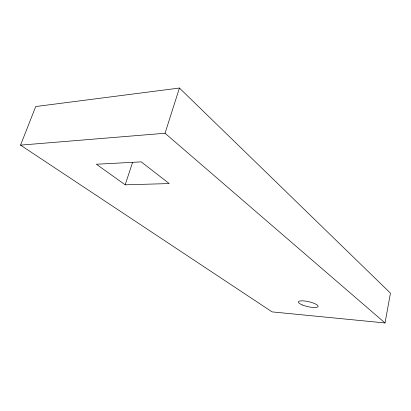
<?xml version="1.0" encoding="UTF-8"?>
<svg xmlns="http://www.w3.org/2000/svg" width="411" height="411" viewBox="0 0 411 411"><rect width="100%" height="100%" fill="white"/><g stroke="black" fill="none" stroke-linecap="round" stroke-linejoin="round"><path stroke-width="0.62" d="M385.035 322.964L390.45 293.151L179.427 88.036L35.726 106.541L20.55 145.134L272.077 311.887L385.035 322.964L165.042 133.246L20.55 145.134M165.042 133.246L179.427 88.036M125.175 184.816L169.224 183.573L141.22 161.867L96.364 164.241L125.175 184.816L132.609 162.314M302.666 305.08A10.105 2.507 13 0 0 318.073 306.498A10.105 2.507 13 0 0 303.991 300.929A10.105 2.507 13 0 0 302.666 305.08"/></g></svg>
